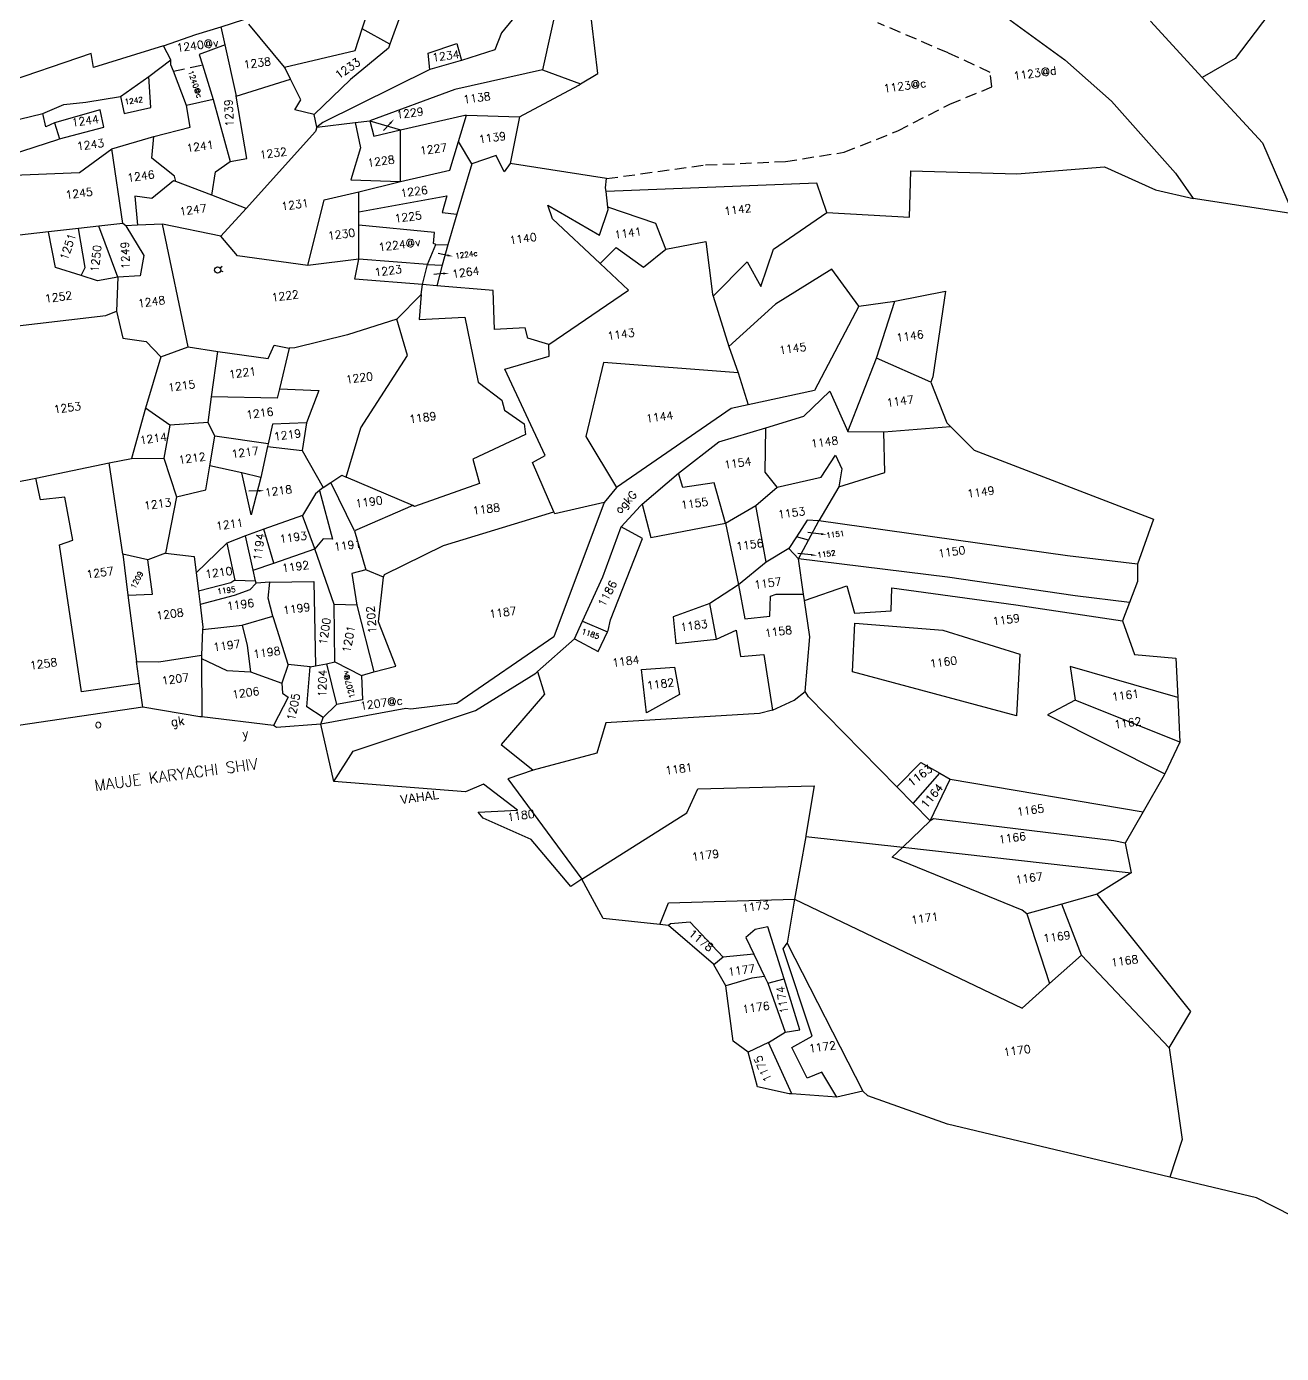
# Model space of a CAD drawing. Header units: metres. Extents: x 299693 to 303526, y 1965009 to 1967745.
# Drawn here: x 300776 to 301322, y 1965104 to 1965681 of the extents above; entities that cross this region are included whole.
import ezdxf

# ---------------------------------------------------------------- set-up
doc = ezdxf.new("R2010")
doc.units = ezdxf.units.M
doc.linetypes.add('DASHED', pattern=[0.75, 0.5, -0.25])
for name, color, linetype in [('OFF', 1, 'Continuous'), ('POLY_PARCEL', 6, 'Continuous'), ('POLY_SUBPARCEL', 6, 'DASHED'), ('POLY_WATER', 4, 'Continuous'), ('TEXT_MAPIN', 7, 'Continuous'), ('TEXT_MAPOUT', 7, 'Continuous'), ('TEXT_PARCEL', 7, 'Continuous'), ('V_BOUND_LINE', 7, 'Continuous')]:
    doc.layers.add(name, color=color, linetype=linetype)
doc.styles.get("Standard").update_dxf_attribs({"font": 'simplex.shx'})
doc.styles.add('TEXT_MAP', font='')
doc.styles.get('TEXT_MAP').set_extended_font_data('Kruti Dev 050')

msp = doc.modelspace()

# ---------------------------------------------------------------- linework, layer by layer
for p, q in [((300861.42, 1965576.81), (300860.44, 1965576.06)), ((300861.82, 1965574.47), (300860.65, 1965574.84))]:
    msp.add_line(p, q)
for points in [[(300934.34, 1965638.98), (300931.49, 1965635.93)], [(300959.29, 1965581.64), (300955.19, 1965582.42)], [(300957.44, 1965573.71), (300953.28, 1965573.39)], [(300877.16, 1965479.28), (300872.99, 1965479.11)], [(301121.63, 1965460.52), (301115.82, 1965461.15)], [(301117.31, 1965451.45), (301111.51, 1965452.07)]]:
    msp.add_lwpolyline(points)
msp.add_circle((300859.37, 1965575.25), 1.35)
for points in [[(300934.04, 1965639.26), (300936.05, 1965640.81), (300934.64, 1965638.69)], [(300959.37, 1965582.05), (300961.75, 1965581.18), (300959.21, 1965581.23)], [(300957.41, 1965574.12), (300959.93, 1965573.89), (300957.47, 1965573.29)], [(300877.15, 1965479.7), (300879.66, 1965479.39), (300877.18, 1965478.87)], [(301121.67, 1965460.94), (301124.11, 1965460.26), (301121.58, 1965460.11)], [(301117.36, 1965451.86), (301119.8, 1965451.18), (301117.27, 1965451.03)]]:
    msp.add_solid(points)
at = {"layer": 'OFF'}
for p, q in [((301138.02, 1965559.56), (301153.59, 1965561.77)), ((300909.83, 1965353), (300904.27, 1965377.89))]:
    msp.add_line(p, q, dxfattribs=at)
at = {"layer": 'POLY_PARCEL'}
for p, q in [((301010.07, 1965705.68), (301000.62, 1965662.27)), ((300998.5, 1965697.67), (300982.78, 1965678.31)), ((301024.56, 1965660.69), (301020.68, 1965694.13)), ((300922.27, 1965680.06), (300925.96, 1965691.36)), ((300860.9, 1965680.97), (300870.85, 1965684.13)), ((300939.27, 1965687.33), (300934.21, 1965673.39)), ((301203.69, 1965683.99), (301227.52, 1965666.67)), ((301287.19, 1965658.97), (301264.81, 1965683.44)), ((301316.12, 1965686.52), (301301.52, 1965667.17)), ((300835.82, 1965672.66), (300849.96, 1965677.69)), ((300849.96, 1965677.69), (300860.9, 1965680.97)), ((300862.63, 1965673.11), (300860.9, 1965680.97)), ((300888.4, 1965663.49), (300872.89, 1965682.11)), ((300919.22, 1965670.75), (300922.27, 1965680.06)), ((300934.21, 1965673.39), (300922.27, 1965680.06)), ((300982.78, 1965678.31), (300979.82, 1965670.93)), ((300835.82, 1965672.66), (300805.52, 1965663.23)), ((300839.06, 1965666.64), (300835.82, 1965672.66)), ((300862.63, 1965673.11), (300851.36, 1965668.99)), ((300867.39, 1965651.51), (300862.63, 1965673.11)), ((300888.4, 1965663.49), (300919.22, 1965670.75)), ((300933.59, 1965671.67), (300917.19, 1965658.08)), ((300934.21, 1965673.39), (300933.59, 1965671.67)), ((300950.86, 1965669.58), (300963.39, 1965673.67)), ((300963.39, 1965673.67), (300965.37, 1965666.33)), ((300979.82, 1965670.93), (300965.37, 1965666.33)), ((300804.48, 1965669.4), (300761.83, 1965654.85)), ((300805.52, 1965663.23), (300804.48, 1965669.4)), ((300829.43, 1965659.32), (300839.06, 1965666.64)), ((300839.12, 1965664.45), (300839.06, 1965666.64)), ((300851.36, 1965668.99), (300852.77, 1965664.44)), ((300951.65, 1965662.46), (300950.86, 1965669.58)), ((300964.81, 1965666.15), (300951.65, 1965662.46)), ((300965.37, 1965666.33), (300964.81, 1965666.15)), ((301227.52, 1965666.67), (301247.8, 1965648.6)), ((301301.52, 1965667.17), (301287.19, 1965658.97)), ((300817.2, 1965650.66), (300829.43, 1965659.32)), ((300830.41, 1965645.86), (300829.43, 1965659.32)), ((300840.18, 1965661.67), (300839.12, 1965664.45)), ((300845.88, 1965646.71), (300840.18, 1965661.67)), ((300852.77, 1965664.44), (300857.44, 1965649.32)), ((300888.76, 1965663.05), (300888.4, 1965663.49)), ((300891.12, 1965658.27), (300888.76, 1965663.05)), ((300951.65, 1965662.46), (300905.07, 1965639.43)), ((301000.62, 1965662.27), (300962.41, 1965653.75)), ((301000.62, 1965662.27), (301017.13, 1965656.13)), ((301017.13, 1965656.13), (301024.56, 1965660.69)), ((300867.5, 1965650.9), (300891.12, 1965658.27)), ((300895.56, 1965649.26), (300891.12, 1965658.27)), ((300917.19, 1965658.08), (300901.3, 1965642.92)), ((300962.41, 1965653.75), (300925.51, 1965640.18)), ((300990.54, 1965641.88), (301016.31, 1965655.62)), ((301016.31, 1965655.62), (301017.13, 1965656.13)), ((301287.19, 1965658.97), (301313.44, 1965630.53)), ((300792.55, 1965647.2), (300802.19, 1965648.29)), ((300802.19, 1965648.29), (300817.2, 1965650.66)), ((300817.2, 1965650.66), (300818.82, 1965643.33)), ((300857.44, 1965649.32), (300845.88, 1965646.71)), ((300857.44, 1965649.32), (300864.87, 1965622.41)), ((300867.5, 1965650.9), (300867.39, 1965651.51)), ((300872.02, 1965623.77), (300867.5, 1965650.9)), ((300892.89, 1965644.94), (300895.56, 1965649.26)), ((301247.8, 1965648.6), (301275.55, 1965617.31)), ((300760.93, 1965637.81), (300783.44, 1965643.27)), ((300783.44, 1965643.27), (300792.55, 1965647.2)), ((300784.77, 1965637.49), (300783.44, 1965643.27)), ((300808.4, 1965644.9), (300788.56, 1965639.25)), ((300809.9, 1965637.41), (300808.4, 1965644.9)), ((300818.82, 1965643.33), (300830.41, 1965645.86)), ((300847.5, 1965637.29), (300845.88, 1965646.71)), ((300901.3, 1965642.92), (300892.89, 1965644.94)), ((300902.45, 1965637.43), (300901.3, 1965642.92)), ((300938.91, 1965636.17), (300966.81, 1965642.64)), ((300964.05, 1965631.17), (300967.53, 1965642.62)), ((300966.81, 1965642.64), (300967.53, 1965642.62)), ((300967.53, 1965642.62), (300990.54, 1965641.88)), ((300990.54, 1965641.88), (300986.45, 1965621.54)), ((300788.56, 1965639.25), (300784.77, 1965637.49)), ((300788.56, 1965639.25), (300790.75, 1965632.22)), ((300790.75, 1965632.22), (300809.9, 1965637.41)), ((300831.73, 1965633.29), (300847.5, 1965637.29)), ((300902.45, 1965637.43), (300901.93, 1965635.54)), ((300905.07, 1965639.43), (300902.45, 1965637.43)), ((300902.45, 1965637.43), (300919.12, 1965639.41)), ((300919.12, 1965639.41), (300925.51, 1965640.18)), ((300919.12, 1965639.41), (300921.43, 1965628.4)), ((300925.51, 1965640.18), (300927.3, 1965633.41)), ((300925.51, 1965640.18), (300938.91, 1965636.17)), ((300927.3, 1965633.41), (300938.91, 1965636.17)), ((300938.83, 1965613.81), (300938.91, 1965636.17)), ((300769.88, 1965625.5), (300790.02, 1965632.02)), ((300790.02, 1965632.02), (300790.75, 1965632.22)), ((300813.37, 1965627.97), (300831.73, 1965633.29)), ((300830.77, 1965623.94), (300831.73, 1965633.29)), ((300901.93, 1965635.54), (300871.79, 1965602.07)), ((300960.24, 1965618.65), (300964.05, 1965631.17)), ((300969.83, 1965621.44), (300964.05, 1965631.17)), ((301313.44, 1965630.53), (301326.78, 1965599.7)), ((300799.36, 1965617.63), (300813.37, 1965627.97)), ((300818.26, 1965595.48), (300813.37, 1965627.97)), ((300921.43, 1965628.4), (300917.27, 1965614.41)), ((300980.42, 1965625.04), (300969.83, 1965621.44)), ((300983.92, 1965617.91), (300980.42, 1965625.04)), ((300840.64, 1965616.02), (300830.77, 1965623.94)), ((300858.44, 1965617.99), (300864.87, 1965622.41)), ((300864.87, 1965622.41), (300872.02, 1965623.77)), ((300969.83, 1965621.44), (300963.33, 1965599.47)), ((300986.45, 1965621.54), (300983.92, 1965617.91)), ((301028.33, 1965615), (300986.45, 1965621.54)), ((301206.72, 1965617.04), (301244.79, 1965620.18)), ((301244.79, 1965620.18), (301266.98, 1965610.17)), ((300767.19, 1965616.34), (300799.36, 1965617.63)), ((300840.19, 1965614.05), (300830.74, 1965606.29)), ((300841.2, 1965613.67), (300840.19, 1965614.05)), ((300841.2, 1965613.67), (300840.64, 1965616.02)), ((300856.84, 1965607.74), (300841.2, 1965613.67)), ((300856.84, 1965607.74), (300858.44, 1965617.99)), ((300917.27, 1965614.41), (300938.83, 1965613.81)), ((300920.82, 1965609.18), (300938.83, 1965613.81)), ((300938.83, 1965613.81), (300960.24, 1965618.65)), ((301028, 1965611.04), (301028.33, 1965615)), ((301119.79, 1965613.01), (301028.19, 1965609.4)), ((301124.09, 1965600.26), (301119.79, 1965613.01)), ((301160.08, 1965598.21), (301160.55, 1965618.31)), ((301160.55, 1965618.31), (301206.72, 1965617.04)), ((301275.55, 1965617.31), (301283.33, 1965606.36)), ((300830.74, 1965606.29), (300823.43, 1965607.39)), ((300823.43, 1965607.39), (300824.62, 1965594.69)), ((300871.79, 1965602.07), (300856.84, 1965607.74)), ((300905.66, 1965605.76), (300920.82, 1965609.18)), ((300920.8, 1965600.57), (300920.82, 1965609.18)), ((300920.8, 1965600.57), (300959.02, 1965607.58)), ((300959.02, 1965607.58), (300956.98, 1965600.28)), ((301028.19, 1965609.4), (301028, 1965611.04)), ((301028.96, 1965602.62), (301028.19, 1965609.4)), ((301266.98, 1965610.17), (301283.33, 1965606.36)), ((300871.79, 1965602.07), (300860.85, 1965589.92)), ((300898.57, 1965577.19), (300905.66, 1965605.76)), ((301004.86, 1965597.57), (301002.93, 1965603.48)), ((301002.93, 1965603.48), (301025.34, 1965590.39)), ((301025.34, 1965590.39), (301029.08, 1965601.57)), ((301049.88, 1965595.43), (301028.96, 1965602.62)), ((301029.08, 1965601.57), (301028.96, 1965602.62)), ((301326.78, 1965599.7), (301283.33, 1965606.36)), ((300920.79, 1965594.73), (300920.8, 1965600.57)), ((300956.98, 1965600.28), (300963.33, 1965599.47)), ((300963.33, 1965599.47), (300959.41, 1965586.21)), ((301025.61, 1965578.11), (301004.86, 1965597.57)), ((301100.88, 1965584.4), (301124.09, 1965600.26)), ((301124.09, 1965600.26), (301160.08, 1965598.21)), ((300785.94, 1965591.84), (300768.27, 1965589.86)), ((300798.87, 1965593.3), (300785.94, 1965591.84)), ((300788.87, 1965576.38), (300785.94, 1965591.84)), ((300807.71, 1965594.29), (300798.87, 1965593.3)), ((300801.83, 1965576.3), (300798.87, 1965593.3)), ((300818.26, 1965595.48), (300807.71, 1965594.29)), ((300815.96, 1965572.12), (300807.71, 1965594.29)), ((300819.44, 1965594.46), (300818.26, 1965595.48)), ((300824.62, 1965594.69), (300819.44, 1965594.46)), ((300819.44, 1965594.46), (300827.27, 1965581.6)), ((300835.37, 1965595.15), (300824.62, 1965594.69)), ((300846.56, 1965541.89), (300835.37, 1965595.15)), ((300860.85, 1965589.92), (300835.37, 1965595.15)), ((300868.03, 1965581.39), (300860.85, 1965589.92)), ((300920.78, 1965594.25), (300920.79, 1965594.73)), ((300920.81, 1965580.05), (300920.78, 1965594.25)), ((300953.62, 1965591.56), (300920.79, 1965594.73)), ((300953.19, 1965586.79), (300953.62, 1965591.56)), ((301054.09, 1965584.39), (301049.88, 1965595.43)), ((300950.55, 1965577.68), (300954.27, 1965586.36)), ((300954.27, 1965586.36), (300953.19, 1965586.79)), ((300954.27, 1965586.36), (300959.41, 1965586.21)), ((300959.41, 1965586.21), (300957.01, 1965577.32)), ((301025.61, 1965578.11), (301032.57, 1965585)), ((301032.57, 1965585), (301044.46, 1965576.53)), ((301044.46, 1965576.53), (301054.09, 1965584.39)), ((301054.09, 1965584.39), (301071.49, 1965587.73)), ((301071.49, 1965587.73), (301074.38, 1965564.84)), ((301095.45, 1965568.08), (301100.88, 1965584.4)), ((300827.27, 1965581.6), (300825.8, 1965572.69)), ((300898.57, 1965577.19), (300868.03, 1965581.39)), ((300920.81, 1965580.05), (300898.57, 1965577.19)), ((300919.01, 1965571.28), (300920.81, 1965580.05)), ((300950.55, 1965577.68), (300920.81, 1965580.05)), ((301074.67, 1965563.91), (301089.48, 1965578.82)), ((301089.48, 1965578.82), (301095.45, 1965568.08)), ((300800.06, 1965572.84), (300788.87, 1965576.38)), ((300800.06, 1965572.84), (300801.83, 1965576.3)), ((300807.13, 1965570.62), (300800.06, 1965572.84)), ((300825.8, 1965572.69), (300815.96, 1965572.12)), ((300948.4, 1965568.93), (300950.55, 1965577.68)), ((300950.55, 1965577.68), (300957.01, 1965577.32)), ((300957.01, 1965577.32), (300954.62, 1965568.42)), ((301037.99, 1965566.49), (301025.61, 1965578.11)), ((301126.29, 1965575.65), (301101.84, 1965560.43)), ((301138.02, 1965559.56), (301126.29, 1965575.65)), ((300815.96, 1965572.12), (300807.13, 1965570.62)), ((300815.96, 1965572.12), (300815.52, 1965557.31)), ((300948.4, 1965568.93), (300919.01, 1965571.28)), ((300947.8, 1965564.67), (300948.4, 1965568.93)), ((300954.62, 1965568.42), (300948.4, 1965568.93)), ((300979.13, 1965566.42), (300954.62, 1965568.42)), ((300937.32, 1965553.88), (300947.8, 1965564.67)), ((300947.8, 1965564.67), (300947.04, 1965553.82)), ((300979.69, 1965549.37), (300979.13, 1965566.42)), ((301003.25, 1965542.91), (301037.99, 1965566.49)), ((301074.38, 1965564.84), (301074.67, 1965563.91)), ((301074.67, 1965563.91), (301081.49, 1965542.09)), ((301153.59, 1965561.77), (301175.62, 1965566.14)), ((301175.62, 1965566.14), (301170.21, 1965528.85)), ((300765.08, 1965550.13), (300810.77, 1965555.43)), ((300810.77, 1965555.43), (300815.52, 1965557.31)), ((300815.52, 1965557.31), (300818.26, 1965545.59)), ((301101.84, 1965560.43), (301081.49, 1965542.09)), ((300937.32, 1965553.88), (300915.85, 1965547.13)), ((300941.91, 1965538.13), (300937.32, 1965553.88)), ((300947.04, 1965553.82), (300966.82, 1965554.77)), ((300966.82, 1965554.77), (300972.55, 1965526.56)), ((300992.98, 1965550.12), (300979.69, 1965549.37)), ((300994.21, 1965545.64), (300992.98, 1965550.12)), ((300818.26, 1965545.59), (300828.28, 1965544.14)), ((300828.28, 1965544.14), (300834.65, 1965537.49)), ((300915.85, 1965547.13), (300892.93, 1965541.4)), ((301003.25, 1965542.91), (300994.21, 1965545.64)), ((300834.65, 1965537.49), (300846.56, 1965541.89)), ((300846.56, 1965541.89), (300859.49, 1965539.81)), ((300856.71, 1965520.15), (300859.49, 1965539.81)), ((300859.49, 1965539.81), (300881.42, 1965536.82)), ((300881.42, 1965536.82), (300883.98, 1965542.63)), ((300883.98, 1965542.63), (300890.44, 1965541.23)), ((300890.44, 1965541.23), (300886.23, 1965523.6)), ((300892.93, 1965541.4), (300890.44, 1965541.23)), ((300921.67, 1965506.62), (300941.91, 1965538.13)), ((301003.44, 1965537.87), (301003.25, 1965542.91)), ((301081.49, 1965542.09), (301085.61, 1965530.51)), ((300834.65, 1965537.49), (300828.07, 1965515.18)), ((300984.16, 1965532.15), (301003.44, 1965537.87)), ((301027.07, 1965535.03), (301019.32, 1965502.92)), ((301085.61, 1965530.51), (301027.07, 1965535.03)), ((301169.34, 1965526.53), (301145.73, 1965537)), ((300972.55, 1965526.56), (300982.83, 1965518.72)), ((301001.77, 1965494.66), (300984.16, 1965532.15)), ((301085.61, 1965530.51), (301089.95, 1965516.68)), ((301170.21, 1965528.85), (301169.34, 1965526.53)), ((301169.34, 1965526.53), (301176.27, 1965508.8)), ((300886.23, 1965523.6), (300885.26, 1965519.55)), ((300886.23, 1965523.6), (300903.3, 1965522.94)), ((300903.3, 1965522.94), (300897.98, 1965508.84)), ((300828.07, 1965515.18), (300821.92, 1965493.38)), ((300838.68, 1965507.79), (300828.07, 1965515.18)), ((300855.25, 1965509.06), (300856.71, 1965520.15)), ((300885.26, 1965519.55), (300856.71, 1965520.15)), ((300982.83, 1965518.72), (300984.02, 1965514.31)), ((300984.02, 1965514.31), (300992.59, 1965508.37)), ((300838.68, 1965507.79), (300836.03, 1965493.45)), ((300855.25, 1965509.06), (300838.68, 1965507.79)), ((300858.21, 1965503.08), (300855.25, 1965509.06)), ((300883.21, 1965508.2), (300881.35, 1965499.78)), ((300897.98, 1965508.84), (300883.21, 1965508.2)), ((300897.98, 1965508.84), (300896.13, 1965496.75)), ((300915.25, 1965485.29), (300921.67, 1965506.62)), ((300993.15, 1965503.73), (300970.24, 1965493.02)), ((300992.59, 1965508.37), (300993.15, 1965503.73)), ((301097.27, 1965487.39), (301097.64, 1965506.72)), ((301133.23, 1965505.13), (301148.94, 1965504.97)), ((301148.94, 1965504.97), (301177.85, 1965507.22)), ((301149.31, 1965487.19), (301148.94, 1965504.97)), ((301176.27, 1965508.8), (301177.85, 1965507.22)), ((301177.85, 1965507.22), (301188.11, 1965496.93)), ((300856.03, 1965490.21), (300858.21, 1965503.08)), ((300881.35, 1965499.78), (300858.21, 1965503.08)), ((300881.09, 1965498.6), (300878.12, 1965485.15)), ((300881.35, 1965499.78), (300881.09, 1965498.6)), ((300881.09, 1965498.6), (300896.13, 1965496.75)), ((301019.32, 1965502.92), (301032.73, 1965480.74)), ((300812.28, 1965491.4), (300821.92, 1965493.38)), ((300821.92, 1965493.38), (300836.03, 1965493.45)), ((300836.03, 1965493.45), (300841.59, 1965476.72)), ((300896.13, 1965496.75), (300905.3, 1965480.69)), ((300970.24, 1965493.02), (300973.18, 1965482.47)), ((300996.15, 1965491.62), (301001.77, 1965494.66)), ((301121.66, 1965485.16), (301127.87, 1965494.83)), ((301127.87, 1965494.83), (301130.68, 1965488.8)), ((301188.11, 1965496.93), (301266.04, 1965467.02)), ((300780.38, 1965484.83), (300812.28, 1965491.4)), ((300818.2, 1965451.8), (300812.28, 1965491.4)), ((300854.23, 1965479.65), (300856.03, 1965490.21)), ((300869.88, 1965487.04), (300856.03, 1965490.21)), ((300874.03, 1965468.8), (300869.88, 1965487.04)), ((300878.12, 1965485.15), (300869.88, 1965487.04)), ((300908.64, 1965482.94), (300913.41, 1965486.14)), ((300913.41, 1965486.14), (300915.25, 1965485.29)), ((301005.54, 1965470.09), (300996.15, 1965491.62)), ((301061.47, 1965480.8), (301059.72, 1965486.91)), ((301102.5, 1965480.81), (301097.27, 1965487.39)), ((301130.68, 1965488.8), (301129.29, 1965481.03)), ((301129.29, 1965481.03), (301149.31, 1965487.19)), ((300770.83, 1965482.93), (300780.38, 1965484.83)), ((300782.38, 1965475.32), (300780.38, 1965484.83)), ((300878.12, 1965485.15), (300874.03, 1965468.8)), ((300905.3, 1965480.69), (300903.66, 1965479.36)), ((300905.3, 1965480.69), (300908.64, 1965482.94)), ((300918.81, 1965461.95), (300908.64, 1965482.94)), ((300944.19, 1965472.85), (300915.25, 1965485.29)), ((300973.18, 1965482.47), (300944.99, 1965472.51)), ((301075.14, 1965482.71), (301061.47, 1965480.8)), ((301080.07, 1965465.18), (301075.14, 1965482.71)), ((301093.25, 1965472.94), (301102.5, 1965480.81)), ((301102.5, 1965480.81), (301121.66, 1965485.16)), ((301129.29, 1965481.03), (301120.7, 1965466.29)), ((300793.02, 1965476.53), (300782.38, 1965475.32)), ((300796.43, 1965457.88), (300793.02, 1965476.53)), ((300841.59, 1965476.72), (300836.73, 1965452.25)), ((300841.59, 1965476.72), (300854.23, 1965479.65)), ((300901.98, 1965477.99), (300896.3, 1965468.51)), ((300903.66, 1965479.36), (300901.98, 1965477.99)), ((300903.66, 1965479.36), (300909.27, 1965458.34)), ((300944.19, 1965472.85), (300918.81, 1965461.95)), ((300944.99, 1965472.51), (300944.19, 1965472.85)), ((300957.51, 1965455.49), (301005.54, 1965470.09)), ((301005.89, 1965469.29), (301005.54, 1965470.09)), ((301027.34, 1965474.17), (301005.89, 1965469.29)), ((301043.85, 1965473.43), (301047.6, 1965459.05)), ((301080.07, 1965465.18), (301093.25, 1965472.94)), ((301097.82, 1965448.3), (301093.25, 1965472.94)), ((300896.3, 1965468.51), (300879.54, 1965462.62)), ((300901.45, 1965454.53), (300896.3, 1965468.51)), ((301043.95, 1965458.57), (301034.71, 1965463.66)), ((301047.6, 1965459.05), (301080.07, 1965465.18)), ((301080.07, 1965465.18), (301085.66, 1965438.49)), ((301115.55, 1965466.59), (301110.86, 1965459.35)), ((301120.7, 1965466.29), (301115.55, 1965466.59)), ((301116.15, 1965457.85), (301120.7, 1965466.29)), ((301228.76, 1965451.08), (301120.7, 1965466.29)), ((301266.04, 1965467.02), (301259.17, 1965447.47)), ((300790.61, 1965455.81), (300796.43, 1965457.88)), ((300871.48, 1965459.78), (300863.41, 1965456.6)), ((300879.54, 1965462.62), (300871.48, 1965459.78)), ((300874.83, 1965444.75), (300871.48, 1965459.78)), ((300883.76, 1965447.84), (300879.54, 1965462.62)), ((300905.27, 1965458.46), (300901.62, 1965454.03)), ((300909.27, 1965458.34), (300905.27, 1965458.46)), ((300918.81, 1965461.95), (300923.82, 1965444.92)), ((301030.07, 1965423.21), (301043.95, 1965458.57)), ((301110.86, 1965459.35), (301107.56, 1965454.25)), ((301116.15, 1965457.85), (301110.86, 1965459.35)), ((301111.79, 1965449.75), (301116.15, 1965457.85)), ((300800.25, 1965391.9), (300790.61, 1965455.81)), ((300829.04, 1965449.26), (300818.2, 1965451.8)), ((300818.2, 1965451.8), (300820.38, 1965434)), ((300836.73, 1965452.25), (300829.04, 1965449.26)), ((300836.73, 1965452.25), (300849.16, 1965450.77)), ((300863.41, 1965456.6), (300850.04, 1965443.69)), ((300863.41, 1965456.6), (300866.89, 1965440.46)), ((300883.76, 1965447.84), (300901.62, 1965454.03)), ((300901.62, 1965454.03), (300901.45, 1965454.53)), ((300909.96, 1965429.86), (300901.62, 1965454.03)), ((300931.86, 1965442.88), (300957.51, 1965455.49)), ((301107.56, 1965454.25), (301097.82, 1965448.3)), ((301111.79, 1965449.75), (301107.56, 1965454.25)), ((300831.05, 1965434.33), (300829.04, 1965449.26)), ((300849.16, 1965450.77), (300850.04, 1965443.69)), ((300874.83, 1965444.75), (300883.76, 1965447.84)), ((301097.82, 1965448.3), (301085.66, 1965438.49)), ((301176.59, 1965441.83), (301111.79, 1965449.75)), ((301114.03, 1965434.35), (301111.79, 1965449.75)), ((301259.17, 1965447.47), (301228.76, 1965451.08)), ((301259.17, 1965447.47), (301259.09, 1965439.87)), ((300850.04, 1965443.69), (300851.02, 1965435.69)), ((300866.89, 1965440.46), (300865.19, 1965439.32)), ((300866.89, 1965440.46), (300875.87, 1965440.12)), ((300875.87, 1965440.12), (300874.83, 1965444.75)), ((300876.09, 1965439.11), (300875.87, 1965440.12)), ((300923.82, 1965444.92), (300917.67, 1965443.29)), ((300917.67, 1965443.29), (300919.91, 1965429.66)), ((300931.48, 1965441.77), (300923.82, 1965444.92)), ((300929.32, 1965422.38), (300931.48, 1965441.77)), ((300931.48, 1965441.77), (300931.86, 1965442.88)), ((301232.07, 1965433.66), (301176.59, 1965441.83)), ((300820.38, 1965434), (300831.05, 1965434.33)), ((300865.19, 1965439.32), (300851.02, 1965435.69)), ((300851.02, 1965435.69), (300851.74, 1965429.87)), ((300873.37, 1965436.28), (300866.63, 1965433.73)), ((300876.09, 1965439.11), (300873.37, 1965436.28)), ((300882.13, 1965439.61), (300876.09, 1965439.11)), ((300881.32, 1965432.62), (300882.13, 1965439.61)), ((300882.13, 1965439.61), (300901.14, 1965439.85)), ((300901.14, 1965439.85), (300901.89, 1965403.22)), ((301085.66, 1965438.49), (301073.29, 1965430.27)), ((301085.66, 1965438.49), (301088.42, 1965423.61)), ((301099.58, 1965433.5), (301102.11, 1965434.39)), ((301102.11, 1965434.39), (301114.03, 1965434.35)), ((301114.43, 1965431.55), (301114.03, 1965434.35)), ((301114.43, 1965431.55), (301132.85, 1965438.06)), ((301132.85, 1965438.06), (301136.07, 1965426.11)), ((301152.12, 1965427.06), (301152.3, 1965437.14)), ((301152.3, 1965437.14), (301206.2, 1965429.79)), ((301259.09, 1965439.87), (301255.6, 1965430.74)), ((300820.38, 1965434), (300824.1, 1965405.08)), ((300866.63, 1965433.73), (300851.74, 1965429.87)), ((300851.74, 1965429.87), (300852.95, 1965420.08)), ((300883.43, 1965424.83), (300881.32, 1965432.62)), ((300919.91, 1965429.66), (300909.96, 1965429.86)), ((300910.39, 1965404.89), (300909.96, 1965429.86)), ((300919.91, 1965429.66), (300927.28, 1965400.55)), ((301073.29, 1965430.27), (301057.34, 1965424.51)), ((301076.18, 1965414.83), (301073.29, 1965430.27)), ((301099.4, 1965424.84), (301099.58, 1965433.5)), ((301116.71, 1965415.88), (301114.43, 1965431.55)), ((301206.2, 1965429.79), (301252.55, 1965422.8)), ((301255.6, 1965430.74), (301232.07, 1965433.66)), ((301255.6, 1965430.74), (301252.55, 1965422.8)), ((300870.47, 1965421), (300883.43, 1965424.83)), ((300883.63, 1965424.13), (300883.43, 1965424.83)), ((300890.01, 1965403.83), (300883.63, 1965424.13)), ((301017.95, 1965422.6), (301028.79, 1965418.05)), ((301029.07, 1965418.65), (301030.07, 1965423.21)), ((301057.34, 1965424.51), (301058.53, 1965412.97)), ((301088.42, 1965423.61), (301099.4, 1965424.84)), ((301136.07, 1965426.11), (301152.12, 1965427.06)), ((301252.55, 1965422.8), (301257.85, 1965408.12)), ((300852.89, 1965419.02), (300852.35, 1965407.85)), ((300852.89, 1965419.02), (300870, 1965420.95)), ((300852.95, 1965420.08), (300852.89, 1965419.02)), ((300870, 1965420.95), (300870.47, 1965421)), ((300870, 1965420.95), (300872.23, 1965412.05)), ((300936.77, 1965403.02), (300929.32, 1965422.38)), ((301024.78, 1965409.46), (301028.79, 1965418.05)), ((301028.79, 1965418.05), (301029.07, 1965418.65)), ((301076.18, 1965414.83), (301084.72, 1965418.71)), ((301084.72, 1965418.71), (301086.63, 1965407.26)), ((301135.29, 1965400.64), (301136.22, 1965421.81)), ((301136.22, 1965421.81), (301174.45, 1965418.73)), ((301174.45, 1965418.73), (301207.97, 1965408.28)), ((300872.23, 1965412.05), (300873.64, 1965400.56)), ((301014.46, 1965414.99), (301024.78, 1965409.46)), ((301058.53, 1965412.97), (301076.18, 1965414.83)), ((301114.76, 1965392.06), (301116.71, 1965415.88)), ((300833.81, 1965404.97), (300852.35, 1965407.85)), ((300852.35, 1965407.85), (300852.32, 1965407.24)), ((300852.32, 1965407.24), (300852.32, 1965406.44)), ((300852.32, 1965406.44), (300852.46, 1965381.01)), ((300852.32, 1965406.44), (300863.33, 1965401.12)), ((301086.63, 1965407.26), (301096.76, 1965408.11)), ((301096.76, 1965408.11), (301100.53, 1965383.96)), ((301207.97, 1965408.28), (301206.48, 1965381.54)), ((301257.85, 1965408.12), (301275.82, 1965406.5)), ((301275.82, 1965406.5), (301276.6, 1965389.44)), ((300824.1, 1965405.08), (300833.81, 1965404.97)), ((300825.45, 1965395.48), (300824.1, 1965405.08)), ((300863.33, 1965401.12), (300873.64, 1965400.56)), ((300873.64, 1965400.56), (300887.29, 1965395.64)), ((300890.01, 1965403.83), (300887.29, 1965395.64)), ((300899.63, 1965402.77), (300890.01, 1965403.83)), ((300898.1, 1965385.37), (300899.63, 1965402.77)), ((300899.63, 1965402.77), (300901.89, 1965403.22)), ((300901.89, 1965403.22), (300906.67, 1965404.16)), ((300906.67, 1965404.16), (300910.39, 1965404.89)), ((300906.67, 1965404.16), (300911.08, 1965386.36)), ((300910.39, 1965404.89), (300921.91, 1965399.03)), ((300921.91, 1965399.03), (300927.28, 1965400.55)), ((300927.28, 1965400.55), (300936.77, 1965403.02)), ((300998.32, 1965400.69), (301001.47, 1965390.84)), ((301043.56, 1965401.62), (301057.95, 1965402.7)), ((301045.75, 1965382.72), (301043.56, 1965401.62)), ((301057.95, 1965402.7), (301060.13, 1965390.77)), ((301206.48, 1965381.54), (301135.29, 1965400.64)), ((301276.6, 1965389.44), (301229.88, 1965402.89)), ((301229.88, 1965402.89), (301231.98, 1965388.27)), ((300825.45, 1965395.48), (300800.25, 1965391.9)), ((300826.89, 1965385.24), (300825.45, 1965395.48)), ((300887.29, 1965395.64), (300887.64, 1965391.38)), ((300921.91, 1965399.03), (300922.41, 1965388.49)), ((300890.07, 1965389.53), (300883.65, 1965377.24)), ((300887.64, 1965391.38), (300890.07, 1965389.53)), ((300922.41, 1965388.49), (300911.08, 1965386.36)), ((301001.47, 1965390.84), (300982.61, 1965368.96)), ((301060.13, 1965390.77), (301045.75, 1965382.72)), ((301100.53, 1965383.96), (301109.9, 1965388.24)), ((301109.9, 1965388.24), (301114.76, 1965392.06)), ((301116.08, 1965389.74), (301114.76, 1965392.06)), ((301154.58, 1965350.6), (301116.08, 1965389.74)), ((301231.98, 1965388.27), (301220.05, 1965381.94)), ((301277.49, 1965370.06), (301231.98, 1965388.27)), ((301276.6, 1965389.44), (301277.49, 1965370.06)), ((300905.3, 1965380.82), (300898.1, 1965385.37)), ((300911.08, 1965386.36), (300905.3, 1965380.82)), ((301094.86, 1965382.44), (301028.13, 1965378.42)), ((301100.53, 1965383.96), (301094.86, 1965382.44)), ((300904.27, 1965377.89), (300905.3, 1965380.82)), ((301028.13, 1965378.42), (301024.2, 1965365.24)), ((301220.05, 1965381.94), (301270.98, 1965356.33)), ((300982.61, 1965368.96), (300996.44, 1965357.83)), ((301024.2, 1965365.24), (300996.44, 1965357.83)), ((301277.49, 1965370.06), (301270.98, 1965356.33)), ((301154.58, 1965350.6), (301165.03, 1965361.27)), ((301165.03, 1965361.27), (301173.18, 1965356.52)), ((300996.44, 1965357.83), (300985.56, 1965354.04)), ((300985.56, 1965354.04), (301017.71, 1965310.45)), ((301161.69, 1965343.36), (301173.18, 1965356.52)), ((301169.04, 1965335.89), (301177.69, 1965353.89)), ((301173.18, 1965356.52), (301177.69, 1965353.89)), ((301177.69, 1965353.89), (301261.51, 1965339.72)), ((301270.67, 1965355.67), (301261.51, 1965339.72)), ((301270.98, 1965356.33), (301270.67, 1965355.67)), ((301063.33, 1965339.28), (301068.04, 1965349.77)), ((301068.04, 1965349.77), (301118.6, 1965351.04)), ((301118.6, 1965351.04), (301115.04, 1965329.42)), ((301161.69, 1965343.36), (301154.58, 1965350.6)), ((301169.04, 1965335.89), (301161.69, 1965343.36)), ((301017.71, 1965310.45), (301063.33, 1965339.28)), ((301170.46, 1965336.65), (301169.04, 1965335.89)), ((301248.84, 1965327.09), (301170.46, 1965336.65)), ((301261.51, 1965339.72), (301253.72, 1965326.15)), ((301157.1, 1965324.39), (301169.04, 1965335.89)), ((301114.97, 1965329.01), (301110.06, 1965301.78)), ((301115.04, 1965329.42), (301114.97, 1965329.01)), ((301114.97, 1965329.01), (301157.1, 1965324.39)), ((301253.72, 1965326.15), (301248.84, 1965327.09)), ((301253.72, 1965326.15), (301256.37, 1965313.26)), ((301152.55, 1965320), (301157.1, 1965324.39)), ((301208.93, 1965297.02), (301152.55, 1965320)), ((301157.1, 1965324.39), (301256.37, 1965313.26)), ((301256.37, 1965313.26), (301241.53, 1965304.04)), ((301055.29, 1965300.24), (301110.06, 1965301.78)), ((301110.06, 1965301.78), (301106.88, 1965282.66)), ((301110.06, 1965301.78), (301209.03, 1965254.46)), ((301241.53, 1965304.04), (301226.21, 1965299.62)), ((301282.3, 1965253), (301241.53, 1965304.04)), ((301051.51, 1965290.78), (301055.29, 1965300.24)), ((301211.01, 1965295.44), (301208.93, 1965297.02)), ((301226.21, 1965299.62), (301211.01, 1965295.44)), ((301234.72, 1965277.43), (301226.21, 1965299.62)), ((301056.24, 1965291.01), (301055.34, 1965290.37)), ((301064.78, 1965291.73), (301056.24, 1965291.01)), ((301079.12, 1965276.62), (301064.78, 1965291.73)), ((301211.01, 1965295.44), (301220.86, 1965265.11)), ((301092.97, 1965288.63), (301088.91, 1965285.13)), ((301088.91, 1965285.13), (301092.42, 1965277.87)), ((301098.51, 1965289.73), (301092.97, 1965288.63)), ((301105.59, 1965267.1), (301098.51, 1965289.73)), ((301105.19, 1965280.27), (301106.88, 1965282.66)), ((301117.73, 1965242.19), (301105.19, 1965280.27)), ((301106.88, 1965282.66), (301139.81, 1965218.32)), ((301079.12, 1965276.62), (301075.06, 1965273.31)), ((301092.42, 1965277.87), (301079.12, 1965276.62)), ((301092.42, 1965277.87), (301097.09, 1965268.2)), ((301220.86, 1965265.11), (301234.72, 1965277.43)), ((301234.72, 1965277.43), (301272.94, 1965237.16)), ((301091.51, 1965267.43), (301080.18, 1965264.07)), ((301097.09, 1965268.2), (301091.51, 1965267.43)), ((301097.09, 1965268.2), (301098.5, 1965265.28)), ((301098.5, 1965265.28), (301105.59, 1965267.1)), ((301112.32, 1965244.99), (301105.59, 1965267.1)), ((301098.5, 1965265.28), (301105.97, 1965244)), ((301209.03, 1965254.46), (301220.86, 1965265.11)), ((301272.94, 1965237.16), (301282.3, 1965253)), ((301098.73, 1965239.5), (301105.97, 1965244)), ((301105.97, 1965244), (301112.32, 1965244.99)), ((301098.73, 1965239.5), (301089.86, 1965235.31)), ((301108.89, 1965217.17), (301098.73, 1965239.5)), ((301108.96, 1965237.34), (301117.73, 1965242.19)), ((301115.51, 1965223.99), (301108.96, 1965237.34)), ((301272.94, 1965237.16), (301278.45, 1965197.34)), ((301121.93, 1965226.58), (301115.51, 1965223.99)), ((301128.48, 1965215.69), (301121.93, 1965226.58)), ((301278.45, 1965197.34), (301273.15, 1965180.94))]:
    msp.add_line(p, q, dxfattribs=at)
at = {"layer": 'POLY_SUBPARCEL', "ltscale": 10}
for p, q in [((301176.8, 1965669.64), (301146.3, 1965682.7)), ((301195.13, 1965661.17), (301176.8, 1965669.64)), ((300840.18, 1965661.67), (300852.77, 1965664.44)), ((301195.78, 1965654.82), (301195.13, 1965661.17)), ((301177.6, 1965647.4), (301195.78, 1965654.82)), ((301154.94, 1965635.79), (301177.6, 1965647.4)), ((301131.71, 1965626.49), (301154.94, 1965635.79)), ((301106.17, 1965622.45), (301131.71, 1965626.49)), ((301028.33, 1965615), (301071.46, 1965620.95)), ((301071.46, 1965620.95), (301106.17, 1965622.45))]:
    msp.add_line(p, q, dxfattribs=at)
at = {"layer": 'POLY_WATER'}
for p, q in [((301145.73, 1965537), (301153.59, 1965561.77)), ((301138.02, 1965559.56), (301118.71, 1965522.91)), ((301133.23, 1965505.13), (301145.73, 1965537)), ((301118.71, 1965522.91), (301089.95, 1965516.68)), ((301114.07, 1965511.68), (301125.41, 1965522.63)), ((301125.41, 1965522.63), (301133.23, 1965505.13)), ((301082.59, 1965515.09), (301032.73, 1965480.74)), ((301089.95, 1965516.68), (301082.59, 1965515.09)), ((301097.64, 1965506.72), (301114.07, 1965511.68)), ((301077.12, 1965500.52), (301097.64, 1965506.72)), ((301059.72, 1965486.91), (301077.12, 1965500.52)), ((301043.85, 1965473.43), (301059.72, 1965486.91)), ((301032.73, 1965480.74), (301027.34, 1965474.17)), ((301027.34, 1965474.17), (301005.47, 1965415.84)), ((301034.71, 1965463.66), (301043.13, 1965472.82)), ((301043.13, 1965472.82), (301043.85, 1965473.43)), ((301026.82, 1965441.91), (301034.71, 1965463.66)), ((301017.95, 1965422.6), (301026.82, 1965441.91)), ((301014.46, 1965414.99), (301017.95, 1965422.6)), ((301005.47, 1965415.84), (300963.4, 1965386.87)), ((300998.32, 1965400.69), (301014.46, 1965414.99)), ((300971.48, 1965383.84), (300997.61, 1965400.06)), ((300997.61, 1965400.06), (300998.32, 1965400.69)), ((300941.24, 1965384.68), (300904.27, 1965377.89)), ((300918.34, 1965366.2), (300971.48, 1965383.84)), ((300943.39, 1965384.32), (300941.24, 1965384.68)), ((300963.4, 1965386.87), (300943.39, 1965384.32)), ((300909.83, 1965353), (300918.34, 1965366.2))]:
    msp.add_line(p, q, dxfattribs=at)
at = {"layer": 'V_BOUND_LINE'}
for p, q in [((300826.89, 1965385.24), (300768.9, 1965376.75)), ((300851.59, 1965381.12), (300826.89, 1965385.24)), ((300852.46, 1965381.01), (300851.59, 1965381.12)), ((300883.65, 1965377.24), (300852.46, 1965381.01)), ((300884.97, 1965376.47), (300883.65, 1965377.24)), ((300904.27, 1965377.89), (300884.97, 1965376.47)), ((300967.08, 1965348.45), (300909.83, 1965353)), ((300974.86, 1965351.84), (300967.08, 1965348.45)), ((300989.69, 1965340.46), (300974.86, 1965351.84)), ((300972.64, 1965339.68), (300989.69, 1965340.46)), ((300974.79, 1965336.98), (300972.64, 1965339.68)), ((300995.6, 1965327.69), (300974.79, 1965336.98)), ((301012.94, 1965307.28), (300995.6, 1965327.69)), ((301017.71, 1965310.45), (301012.94, 1965307.28)), ((301026.91, 1965293.39), (301017.71, 1965310.45)), ((301051.51, 1965290.78), (301026.91, 1965293.39)), ((301055.34, 1965290.37), (301051.51, 1965290.78)), ((301074.9, 1965273.61), (301055.34, 1965290.37)), ((301075.06, 1965273.31), (301074.9, 1965273.61)), ((301080.18, 1965264.07), (301075.06, 1965273.31)), ((301083.37, 1965240.09), (301080.18, 1965264.07)), ((301089.86, 1965235.31), (301083.37, 1965240.09)), ((301093.92, 1965220.22), (301089.86, 1965235.31)), ((301107.71, 1965217.25), (301093.92, 1965220.22)), ((301108.89, 1965217.17), (301107.71, 1965217.25)), ((301128.48, 1965215.69), (301108.89, 1965217.17)), ((301139.81, 1965218.32), (301128.48, 1965215.69)), ((301141.99, 1965216.31), (301139.81, 1965218.32)), ((301176.54, 1965204.06), (301141.99, 1965216.31)), ((301273.15, 1965180.94), (301176.54, 1965204.06)), ((301310.75, 1965172.02), (301273.15, 1965180.94)), ((301443.72, 1965104.33), (301310.75, 1965172.02))]:
    msp.add_line(p, q, dxfattribs=at)

# ---------------------------------------------------------------- texts
at = {"layer": 'TEXT_MAPIN'}
msp.add_text('ogkG', height=3.477, rotation=47.17604, dxfattribs=at).set_placement((301034.22, 1965469.06))
at = {"layer": 'TEXT_MAPOUT'}
for s, height, p in [('o', 3.86, (300806.16, 1965376.01)), ('gk', 3.864, (300839.31, 1965376.89)), ('y', 3.86, (300870.35, 1965371.75))]:
    msp.add_text(s, height=height, rotation=7.67801, dxfattribs=at).set_placement(p)
at = {"layer": 'TEXT_MAPOUT', "ltscale": 10}
msp.add_text('MAUJE KARYACHI SHIV', height=4.8297, rotation=7.67801, dxfattribs=at).set_placement((300806.18, 1965348.76))
at = {"layer": 'TEXT_MAPOUT', "style": 'TEXT_MAP'}
msp.add_text('VAHAL', height=3.864, rotation=7.67801, dxfattribs=at).set_placement((300938.99, 1965343.1))
at = {"layer": 'TEXT_PARCEL'}
for s, height, rotation, p in [('1240@v', 3.477, 7.67801, (300841.76, 1965670.02)), ('1234', 3.477, 7.67801, (300952.86, 1965665.83)), ('1238', 3.477, 7.67801, (300870.93, 1965662.74)), ('1233', 3.477, 34.22516, (300911.95, 1965658.1)), ('1240@c', 2.318, 288.9969, (300846.5, 1965661.54)), ('1123@d', 3.477, 7.67801, (301205.51, 1965657.84)), ('1123@c', 3.477, 7.67801, (301149.02, 1965652.37)), ('1242', 2.318, 7.67801, (300819.16, 1965647.18)), ('1239', 3.477, 92.91071, (300866.38, 1965637.66)), ('1244', 3.477, 7.67801, (300796.21, 1965637.63)), ('1229', 3.477, 7.67801, (300937.28, 1965640.98)), ('1243', 3.477, 7.67801, (300798.48, 1965627.26)), ('1241', 3.477, 7.67801, (300846.07, 1965626.49)), ('1227', 3.477, 7.67801, (300947.56, 1965625.34)), ('1232', 3.477, 7.67801, (300877.9, 1965623.54)), ('1228', 3.477, 7.67801, (300924.7, 1965620.07)), ('1246', 3.477, 7.67801, (300820.37, 1965613.59)), ('1245', 3.477, 7.67801, (300793.53, 1965606.1)), ('1226', 3.477, 7.67801, (300939.07, 1965606.88)), ('1247', 3.477, 7.67801, (300843.02, 1965598.92)), ('1231', 3.477, 7.67801, (300887.32, 1965601.17)), ('1142', 3.477, 7.67801, (301079.76, 1965599.01)), ('1225', 3.477, 7.67801, (300936.52, 1965595.85)), ('1251', 3.477, 71.09496, (300794.06, 1965579.19)), ('1230', 3.477, 7.67801, (300907.54, 1965588.31)), ('1140', 3.477, 7.67801, (300986.43, 1965586.42)), ('1141', 3.477, 7.67801, (301032.03, 1965588.82)), ('1250', 3.477, 83.63107, (300807.57, 1965574.1)), ('1249', 3.477, 91.96304, (300821.17, 1965575.77)), ('1224@v', 3.477, 7.67801, (300929.53, 1965583.37)), ('1224c', 2.318, 7.67801, (300962.81, 1965580.17)), ('1223', 3.477, 7.67801, (300927.83, 1965572.46)), ('1264', 3.477, 7.67801, (300961.52, 1965571.76)), ('1252', 3.477, 7.67801, (300784.59, 1965561.03)), ('1248', 3.477, 7.67801, (300825.01, 1965558.97)), ('1222', 3.477, 7.67801, (300883.09, 1965561.52)), ('1143', 3.477, 7.67801, (301029.01, 1965544.83)), ('1146', 3.477, 7.67801, (301154.56, 1965544.08)), ('1145', 3.477, 7.67801, (301103.59, 1965538.65)), ('1221', 3.477, 7.67801, (300864.49, 1965528.07)), ('1215', 3.477, 7.67801, (300838.06, 1965522.4)), ('1220', 3.477, 7.67801, (300915.29, 1965525.88)), ('1147', 3.477, 7.67801, (301150.28, 1965515.79)), ('1253', 3.477, 7.67801, (300788.41, 1965512.91)), ('1216', 3.477, 7.67801, (300872.01, 1965510.52)), ('1189', 3.477, 7.67801, (300942.84, 1965508.6)), ('1144', 3.477, 7.67801, (301045.78, 1965508.92)), ('1214', 3.477, 7.67801, (300825.78, 1965499.54)), ('1219', 3.477, 7.67801, (300884.07, 1965501.08)), ('1217', 3.477, 7.67801, (300865.64, 1965493.5)), ('1148', 3.477, 7.67801, (301117.45, 1965497.98)), ('1212', 3.477, 7.67801, (300842.59, 1965490.97)), ('1154', 3.477, 7.67801, (301079.69, 1965488.85)), ('1218', 3.477, 7.67801, (300880.11, 1965476.78)), ('1149', 3.477, 7.67801, (301185.37, 1965476.26)), ('1213', 3.477, 7.67801, (300827.65, 1965471.06)), ('1190', 3.477, 7.67801, (300919.48, 1965471.97)), ('1155', 3.477, 7.67801, (301060.97, 1965471.32)), ('1188', 3.477, 7.67801, (300970.47, 1965468.87)), ('1153', 3.477, 7.67801, (301103.12, 1965467.19)), ('1211', 3.477, 7.67801, (300858.93, 1965462.23)), ('1194', 3.477, 82.41176, (300878.29, 1965448.75)), ('1193', 3.477, 7.67801, (300886.6, 1965456.57)), ('1191', 3.477, 7.67801, (300910.18, 1965453.11)), ('1156', 3.477, 7.67801, (301084.94, 1965453.37)), ('1151', 2.318, 7.67801, (301124.02, 1965458.69)), ('1152', 2.318, 7.67801, (301120.16, 1965450.14)), ('1150', 3.477, 7.67801, (301172.69, 1965450.3)), ('1257', 3.477, 7.67801, (300802.61, 1965441.21)), ('1210', 3.477, 7.67801, (300854.22, 1965441.27)), ('1192', 3.477, 7.67801, (300887.59, 1965443.85)), ('1209', 2.318, 62.11908, (300823.46, 1965436.49)), ('1186', 3.477, 62.11935, (301027.52, 1965428.56)), ('1157', 3.477, 7.67801, (301092.79, 1965436.65)), ('1195', 2.318, 7.67801, (300859.46, 1965434.35)), ('1196', 3.477, 7.67801, (300863.63, 1965427.36)), ('1199', 3.477, 7.67801, (300888.05, 1965425.57)), ('1202', 3.477, 95.07344, (300928.48, 1965417.55)), ('1187', 3.477, 7.67801, (300977.69, 1965423.95)), ('1208', 3.477, 7.67801, (300832.99, 1965423.23)), ('1200', 3.477, 81.72092, (300906.81, 1965412.08)), ('1183', 3.477, 7.67801, (301060.69, 1965418.24)), ('1159', 3.477, 7.67801, (301196.39, 1965420.76)), ('1201', 3.477, 79.22951, (300916.95, 1965408.66)), ('1185', 2.318, 341.95466, (301017.3, 1965417.24)), ('1158', 3.477, 7.67801, (301097.36, 1965415.62)), ('1197', 3.477, 7.67801, (300857.73, 1965409.57)), ('1198', 3.477, 7.67801, (300875.09, 1965406.54)), ('1258', 3.477, 7.67801, (300778.07, 1965401.61)), ('1184', 3.477, 7.67801, (301031.05, 1965402.73)), ('1160', 3.477, 7.67801, (301169.12, 1965402.37)), ('1207', 3.477, 7.67801, (300835.36, 1965394.98)), ('1204', 3.477, 88.20853, (300906.45, 1965389.57)), ('1207@v', 2.318, 104.80732, (300919.1, 1965389.55)), ('1206', 3.477, 7.67801, (300865.92, 1965389)), ('1182', 3.477, 7.67801, (301046.16, 1965392.83)), ('1205', 3.477, 78.63869, (300892.9, 1965379.18)), ('1207@c', 3.477, 7.67801, (300921.52, 1965384.03)), ('1161', 3.477, 7.67801, (301248.19, 1965387.92)), ('1162', 3.477, 7.67801, (301249.23, 1965375.93)), ('1181', 3.477, 7.67801, (301054.14, 1965355.91)), ('1163', 3.477, 36.96742, (301160.84, 1965350.55)), ('1164', 3.477, 50.26804, (301167.32, 1965340.99)), ('1165', 3.477, 7.67801, (301206.94, 1965337.99)), ('1180', 3.477, 7.67801, (300985.53, 1965335.7)), ('1166', 3.477, 7.67801, (301199.03, 1965325.96)), ('1179', 3.477, 7.67801, (301065.69, 1965318.37)), ('1167', 3.477, 7.67801, (301206.3, 1965308.46)), ('1173', 3.477, 7.67801, (301087.5, 1965296.09)), ('1171', 3.477, 7.67801, (301160.97, 1965290.99)), ('1178', 3.477, 321.2056, (301063.75, 1965286.25)), ('1169', 3.477, 7.67801, (301218.4, 1965282.97)), ('1177', 3.477, 7.67801, (301081.41, 1965268.43)), ('1168', 3.477, 7.67801, (301247.83, 1965272.5)), ('1174', 3.477, 98.68392, (301107.39, 1965252.38)), ('1176', 3.477, 7.67801, (301087.63, 1965252.24)), ('1172', 3.477, 7.67801, (301116.52, 1965235.07)), ('1170', 3.477, 7.67801, (301201.08, 1965233.48)), ('1175', 3.477, 113.6362, (301100.23, 1965223.31))]:
    msp.add_text(s, height=height, rotation=rotation, dxfattribs=at).set_placement(p)
at = {"layer": 'TEXT_PARCEL', "ltscale": 10}
for s, p in [('1138', (300966.37, 1965647.6)), ('1139', (300973.09, 1965630.3))]:
    msp.add_text(s, height=3.477, rotation=7.67801, dxfattribs=at).set_placement(p)

doc.saveas('drawing.dxf')
